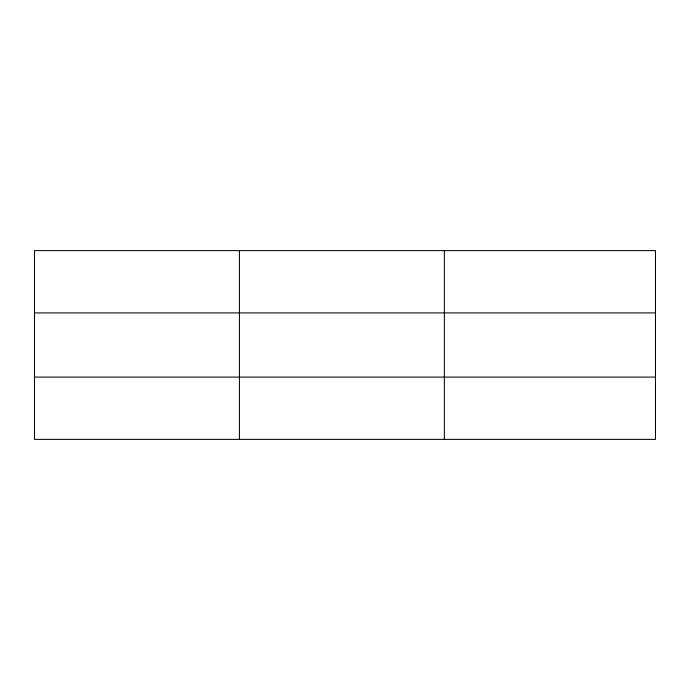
<?xml version="1.0" encoding="UTF-8"?>
<svg xmlns="http://www.w3.org/2000/svg" width="690" height="690" viewBox="0 0 690 690"><rect width="100%" height="100%" fill="white"/><g stroke="black" fill="none" stroke-linecap="round" stroke-linejoin="round"><path stroke-width="1.03" d="M239.43 250.617L239.43 439.383M444.36 250.617L444.36 439.383M34.5 312.906L655.5 312.906M34.5 377.094L655.5 377.094M655.5 418.614L655.5 439.383L34.5 439.383L34.5 250.617L655.5 250.617L655.5 418.614"/></g></svg>
